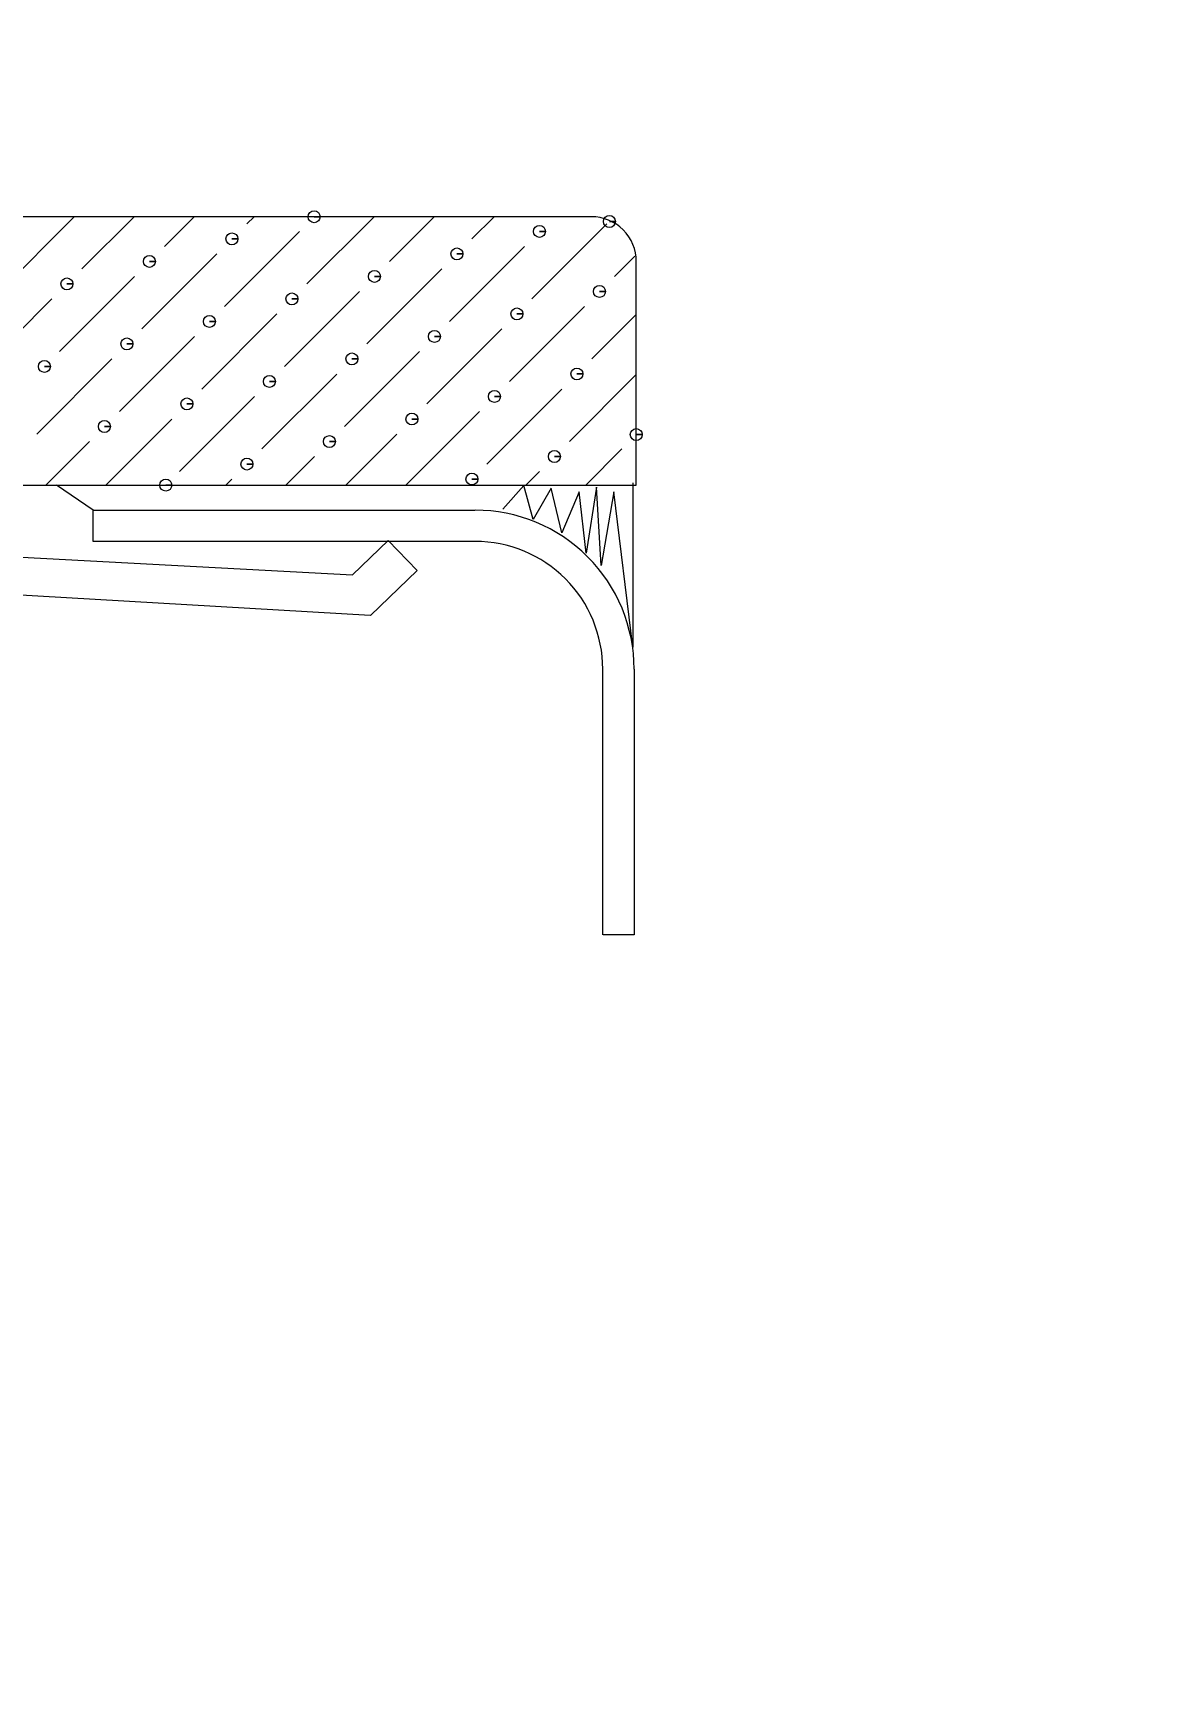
# Model space of a CAD drawing. Header units: millimetres. Extents: x 222 to 1745, y 294 to 1363.
# Drawn here: x 1111.4 to 1152.2, y 657.3 to 717.3 of the extents above; entities that cross this region are included whole.
import ezdxf

# ---------------------------------------------------------------- set-up
doc = ezdxf.new("R2010")
doc.units = ezdxf.units.MM
doc.linetypes.add('ACAD_ISO02W100', pattern=[15, 12, -3])
for name, color, linetype, lineweight in [('尺寸標注', 1, 'Continuous', 30), ('文字', 3, 'Continuous', 30), ('細實線', 1, 'Continuous', 13), ('虚线', 2, 'ACAD_ISO02W100', 30)]:
    doc.layers.add(name, color=color, linetype=linetype, lineweight=lineweight)
doc.styles.add('DIM', font='txt.shx', dxfattribs={"width": 0.7, "bigfont": 'chineset.shx'})
doc.dimstyles.new('mm+in(开孔纸尺寸)', dxfattribs={"dimscale": 3, "dimtxt": 3.8, "dimasz": 2, "dimexe": 1.25, "dimexo": 0.625, "dimgap": 2, "dimtad": 1, "dimtxsty": 'DIM', "dimcen": 0, "dimclrd": 256, "dimclre": 256, "dimclrt": 3, "dimadec": 0, "dimazin": 0, "dimtfac": 1, "dimtmove": 0, "dimatfit": 1, "dimfxl": 1, "dimlwd": -1, "dimarcsym": 0})

# ---------------------------------------------------------------- blocks, each defined once
blk = doc.blocks.new('*D28')
at = {"layer": 'Defpoints', "color": 0}
for p in [(948.447, 1091.935), (947.33, 597.288), (1457.074, 597.288)]:
    blk.add_point(p, dxfattribs=at)
at = {"layer": '尺寸標注', "lineweight": -2}
for p, q in [((950.322, 1091.935), (1460.824, 1091.935)), ((949.205, 597.288), (1460.824, 597.288))]:
    blk.add_line(p, q, dxfattribs=at)
at = {"layer": '尺寸標注'}
blk.add_line((1457.074, 1085.935), (1457.074, 603.288), dxfattribs=at)
for points in [[(1458.074, 1085.935), (1456.074, 1085.935), (1457.074, 1091.935)], [(1456.074, 603.288), (1458.074, 603.288), (1457.074, 597.288)]]:
    blk.add_solid(points, dxfattribs=at)
at = {"layer": '尺寸標注', "color": 3, "insert": (1444.424, 844.612), "char_height": 11.4, "attachment_point": 5, "rotation": 90, "style": 'DIM'}
blk.add_mtext('494,65mm [19 1/2"]', dxfattribs=at)
blk = doc.blocks.new('*D29')
at = {"layer": 'Defpoints', "color": 0}
for p in [(947.33, 1085.586), (1389.928, 1085.586), (947.33, 603.638)]:
    blk.add_point(p, dxfattribs=at)
at = {"layer": '尺寸標注', "lineweight": -2}
for p, q in [((949.205, 1085.586), (1393.678, 1085.586)), ((949.205, 603.638), (1393.678, 603.638))]:
    blk.add_line(p, q, dxfattribs=at)
at = {"layer": '尺寸標注'}
blk.add_line((1389.928, 609.638), (1389.928, 1079.586), dxfattribs=at)
for points in [[(1390.928, 1079.586), (1388.928, 1079.586), (1389.928, 1085.586)], [(1388.928, 609.638), (1390.928, 609.638), (1389.928, 603.638)]]:
    blk.add_solid(points, dxfattribs=at)
at = {"layer": '尺寸標注', "color": 3, "insert": (1377.278, 844.612), "char_height": 11.4, "attachment_point": 5, "rotation": 90, "style": 'DIM'}
blk.add_mtext('481,95mm [19"]', dxfattribs=at)
blk = doc.blocks.new('*D30')
at = {"layer": 'Defpoints', "color": 0}
for p in [(947.269, 1079.236), (947.33, 609.988), (1317.574, 609.988)]:
    blk.add_point(p, dxfattribs=at)
at = {"layer": '尺寸標注', "lineweight": -2}
for p, q in [((949.144, 1079.236), (1321.324, 1079.236)), ((949.205, 609.988), (1321.324, 609.988))]:
    blk.add_line(p, q, dxfattribs=at)
at = {"layer": '尺寸標注'}
blk.add_line((1317.574, 1073.236), (1317.574, 615.988), dxfattribs=at)
for points in [[(1318.574, 1073.236), (1316.574, 1073.236), (1317.574, 1079.236)], [(1316.574, 615.988), (1318.574, 615.988), (1317.574, 609.988)]]:
    blk.add_solid(points, dxfattribs=at)
at = {"layer": '尺寸標注', "color": 3, "insert": (1304.924, 844.612), "char_height": 11.4, "attachment_point": 5, "rotation": 90, "style": 'DIM'}
blk.add_mtext('469,25mm [18 1/2"]', dxfattribs=at)

msp = doc.modelspace()

# ---------------------------------------------------------------- linework, layer by layer
msp.add_lwpolyline([(1222.177, 862.246, 0.397118), (993.522, 1091.241, 0.014687), (903.371, 1091.306, 0.39796), (672.421, 860.014, 0.022582), (674.918, 721.219, 0.372313), (790.21, 603.734, 0.041743), (1109.955, 604.194, 0.370455), (1219.377, 715.612, 0.023859)], format="xyb", close=True)
at = {"layer": '文字'}
msp.add_lwpolyline([(1108.878, 616.848, 0.370455), (1206.706, 716.46, 0.023859), (1209.482, 861.883, 0.397118), (993.139, 1078.546, 0.014687), (903.735, 1078.611, 0.39796), (685.117, 859.669, 0.022582), (687.593, 722.02, 0.372313), (791.25, 616.391, 0.041743)], format="xyb", close=True, dxfattribs=at)
at = {"layer": '細實線'}
for points in [[(1131.649, 710.674), (1131.649, 710.674), (1087.876, 710.674), (1087.876, 710.674)], [(1110.203, 707.972), (1110.203, 707.972), (1112.906, 710.677), (1112.906, 710.677)], [(1113.19, 708.787), (1113.19, 708.787), (1115.081, 710.677), (1115.081, 710.677)], [(1116.18, 709.602), (1116.18, 709.602), (1117.253, 710.677), (1117.253, 710.677)], [(1119.169, 710.419), (1119.169, 710.419), (1119.427, 710.677), (1119.427, 710.677)], [(1121.341, 708.244), (1121.341, 708.244), (1123.774, 710.677), (1123.774, 710.677)], [(1124.331, 709.059), (1124.331, 709.059), (1125.949, 710.677), (1125.949, 710.677)], [(1127.318, 709.874), (1127.318, 709.874), (1128.121, 710.677), (1128.121, 710.677)], [(1118.352, 707.43), (1118.352, 707.43), (1121.069, 710.147), (1121.069, 710.147)], [(1129.492, 707.702), (1129.492, 707.702), (1132.209, 710.419), (1132.209, 710.419)], [(1126.503, 706.885), (1126.503, 706.885), (1129.221, 709.602), (1129.221, 709.602)], [(1115.365, 706.615), (1115.365, 706.615), (1118.082, 709.33), (1118.082, 709.33)], [(1132.481, 708.517), (1132.481, 708.517), (1133.219, 709.254), (1133.219, 709.254)], [(1133.27, 700.957), (1133.27, 700.957), (1133.27, 709.052), (1133.27, 709.052)], [(1112.375, 705.8), (1112.375, 705.8), (1115.093, 708.517), (1115.093, 708.517)], [(1123.516, 706.072), (1123.516, 706.072), (1126.233, 708.787), (1126.233, 708.787)], [(1109.386, 704.983), (1109.386, 704.983), (1112.103, 707.702), (1112.103, 707.702)], [(1120.526, 705.255), (1120.526, 705.255), (1123.243, 707.972), (1123.243, 707.972)], [(1117.539, 704.44), (1117.539, 704.44), (1120.254, 707.157), (1120.254, 707.157)], [(1128.677, 704.712), (1128.677, 704.712), (1131.394, 707.43), (1131.394, 707.43)], [(1131.665, 705.527), (1131.665, 705.527), (1133.273, 707.134), (1133.273, 707.134)], [(1125.688, 703.898), (1125.688, 703.898), (1128.406, 706.615), (1128.406, 706.615)], [(1114.55, 703.625), (1114.55, 703.625), (1117.267, 706.342), (1117.267, 706.342)], [(1111.561, 702.811), (1111.561, 702.811), (1114.277, 705.527), (1114.277, 705.527)], [(1122.699, 703.083), (1122.699, 703.083), (1125.416, 705.8), (1125.416, 705.8)], [(1119.712, 702.268), (1119.712, 702.268), (1122.429, 704.983), (1122.429, 704.983)], [(1130.852, 702.538), (1130.852, 702.538), (1133.273, 704.961), (1133.273, 704.961)], [(1116.722, 701.453), (1116.722, 701.453), (1119.439, 704.17), (1119.439, 704.17)], [(1127.862, 701.723), (1127.862, 701.723), (1130.58, 704.44), (1130.58, 704.44)], [(1124.924, 700.959), (1124.924, 700.959), (1127.59, 703.625), (1127.59, 703.625)], [(1114.056, 700.959), (1114.056, 700.959), (1116.45, 703.353), (1116.45, 703.353)], [(1122.751, 700.959), (1122.751, 700.959), (1124.602, 702.811), (1124.602, 702.811)], [(1111.883, 700.959), (1111.883, 700.959), (1113.463, 702.538), (1113.463, 702.538)], [(1131.445, 700.959), (1131.445, 700.959), (1132.754, 702.268), (1132.754, 702.268)], [(1120.577, 700.959), (1120.577, 700.959), (1121.613, 701.995), (1121.613, 701.995)], [(1118.403, 700.959), (1118.403, 700.959), (1118.624, 701.181), (1118.624, 701.181)], [(1129.27, 700.959), (1129.27, 700.959), (1129.765, 701.453), (1129.765, 701.453)], [(1088.604, 700.959), (1088.604, 700.959), (1133.27, 700.959), (1133.27, 700.959)], [(1113.596, 700.055), (1113.596, 700.055), (1112.275, 700.959), (1112.275, 700.959)], [(1113.595, 700.055), (1113.595, 700.055), (1127.424, 700.055), (1127.424, 700.055)], [(1113.596, 698.92), (1113.596, 698.92), (1113.596, 700.054), (1113.596, 700.054)], [(1092.467, 699.343), (1092.467, 699.343), (1122.989, 697.708), (1122.989, 697.708)], [(1127.424, 698.92), (1127.424, 698.92), (1113.595, 698.92), (1113.595, 698.92)], [(1122.99, 697.709), (1122.99, 697.709), (1124.285, 698.956), (1124.285, 698.956)], [(1124.284, 698.956), (1124.284, 698.956), (1125.333, 697.866), (1125.333, 697.866)], [(1123.637, 696.236), (1123.637, 696.236), (1091.659, 698.098), (1091.659, 698.098)], [(1125.333, 697.863), (1125.333, 697.863), (1123.639, 696.234), (1123.639, 696.234)], [(1132.057, 684.684), (1132.057, 684.684), (1132.057, 694.297), (1132.057, 694.297)], [(1133.191, 694.297), (1133.191, 694.297), (1133.191, 684.684), (1133.191, 684.684)], [(1133.2, 684.684), (1133.2, 684.684), (1132.066, 684.684), (1132.066, 684.684)]]:
    msp.add_open_spline(points, degree=3, dxfattribs=at)
for points, knots in [([(1121.602, 710.678), (1121.602, 710.678), (1121.819, 710.678), (1121.819, 710.678), (1121.819, 710.678), (1121.819, 710.797), (1121.721, 710.895), (1121.602, 710.895), (1121.602, 710.895), (1121.482, 710.895), (1121.385, 710.797), (1121.385, 710.678), (1121.385, 710.678), (1121.385, 710.558), (1121.482, 710.461), (1121.602, 710.461), (1121.602, 710.461), (1121.721, 710.461), (1121.819, 710.558), (1121.819, 710.678), (1121.819, 710.678), (1121.819, 710.678), (1121.602, 710.678), (1121.602, 710.678)], [0, 0, 0, 0, 0.142857, 0.142857, 0.142857, 0.142857, 0.285714, 0.285714, 0.285714, 0.285714, 0.428571, 0.428571, 0.428571, 0.428571, 0.571429, 0.571429, 0.571429, 0.571429, 0.714286, 0.714286, 0.714286, 0.714286, 1, 1, 1, 1]), ([(1133.273, 709.054), (1133.273, 709.485), (1133.101, 709.897), (1132.797, 710.201), (1132.797, 710.201), (1132.492, 710.505), (1132.081, 710.677), (1131.649, 710.677)], [0, 0, 0, 0, 0.333333, 0.333333, 0.333333, 0.333333, 1, 1, 1, 1]), ([(1132.296, 710.504), (1132.296, 710.504), (1132.513, 710.504), (1132.513, 710.504), (1132.513, 710.504), (1132.513, 710.624), (1132.416, 710.721), (1132.296, 710.721), (1132.296, 710.721), (1132.177, 710.721), (1132.08, 710.624), (1132.08, 710.504), (1132.08, 710.504), (1132.08, 710.385), (1132.177, 710.287), (1132.296, 710.287), (1132.296, 710.287), (1132.416, 710.287), (1132.513, 710.385), (1132.513, 710.504), (1132.513, 710.504), (1132.513, 710.504), (1132.296, 710.504), (1132.296, 710.504)], [0, 0, 0, 0, 0.142857, 0.142857, 0.142857, 0.142857, 0.285714, 0.285714, 0.285714, 0.285714, 0.428571, 0.428571, 0.428571, 0.428571, 0.571429, 0.571429, 0.571429, 0.571429, 0.714286, 0.714286, 0.714286, 0.714286, 1, 1, 1, 1]), ([(1118.624, 709.875), (1118.624, 709.875), (1118.841, 709.875), (1118.841, 709.875), (1118.841, 709.875), (1118.841, 709.994), (1118.744, 710.092), (1118.624, 710.092), (1118.624, 710.092), (1118.505, 710.092), (1118.408, 709.994), (1118.408, 709.875), (1118.408, 709.875), (1118.408, 709.755), (1118.505, 709.658), (1118.624, 709.658), (1118.624, 709.658), (1118.744, 709.658), (1118.841, 709.755), (1118.841, 709.875), (1118.841, 709.875), (1118.841, 709.875), (1118.624, 709.875), (1118.624, 709.875)], [0, 0, 0, 0, 0.142857, 0.142857, 0.142857, 0.142857, 0.285714, 0.285714, 0.285714, 0.285714, 0.428571, 0.428571, 0.428571, 0.428571, 0.571429, 0.571429, 0.571429, 0.571429, 0.714286, 0.714286, 0.714286, 0.714286, 1, 1, 1, 1]), ([(1129.765, 710.147), (1129.765, 710.147), (1129.981, 710.147), (1129.981, 710.147), (1129.981, 710.147), (1129.981, 710.266), (1129.884, 710.364), (1129.765, 710.364), (1129.765, 710.364), (1129.645, 710.364), (1129.548, 710.266), (1129.548, 710.147), (1129.548, 710.147), (1129.548, 710.027), (1129.645, 709.93), (1129.765, 709.93), (1129.765, 709.93), (1129.884, 709.93), (1129.981, 710.027), (1129.981, 710.147), (1129.981, 710.147), (1129.981, 710.147), (1129.765, 710.147), (1129.765, 710.147)], [0, 0, 0, 0, 0.142857, 0.142857, 0.142857, 0.142857, 0.285714, 0.285714, 0.285714, 0.285714, 0.428571, 0.428571, 0.428571, 0.428571, 0.571429, 0.571429, 0.571429, 0.571429, 0.714286, 0.714286, 0.714286, 0.714286, 1, 1, 1, 1]), ([(1126.775, 709.331), (1126.775, 709.331), (1126.992, 709.331), (1126.992, 709.331), (1126.992, 709.331), (1126.992, 709.45), (1126.895, 709.548), (1126.775, 709.548), (1126.775, 709.548), (1126.656, 709.548), (1126.558, 709.45), (1126.558, 709.331), (1126.558, 709.331), (1126.558, 709.211), (1126.656, 709.114), (1126.775, 709.114), (1126.775, 709.114), (1126.895, 709.114), (1126.992, 709.211), (1126.992, 709.331), (1126.992, 709.331), (1126.992, 709.331), (1126.775, 709.331), (1126.775, 709.331)], [0, 0, 0, 0, 0.142857, 0.142857, 0.142857, 0.142857, 0.285714, 0.285714, 0.285714, 0.285714, 0.428571, 0.428571, 0.428571, 0.428571, 0.571429, 0.571429, 0.571429, 0.571429, 0.714286, 0.714286, 0.714286, 0.714286, 1, 1, 1, 1]), ([(1115.635, 709.06), (1115.635, 709.06), (1115.852, 709.06), (1115.852, 709.06), (1115.852, 709.06), (1115.852, 709.179), (1115.754, 709.276), (1115.635, 709.276), (1115.635, 709.276), (1115.515, 709.276), (1115.418, 709.179), (1115.418, 709.06), (1115.418, 709.06), (1115.418, 708.94), (1115.515, 708.843), (1115.635, 708.843), (1115.635, 708.843), (1115.754, 708.843), (1115.852, 708.94), (1115.852, 709.06), (1115.852, 709.06), (1115.852, 709.06), (1115.635, 709.06), (1115.635, 709.06)], [0, 0, 0, 0, 0.142857, 0.142857, 0.142857, 0.142857, 0.285714, 0.285714, 0.285714, 0.285714, 0.428571, 0.428571, 0.428571, 0.428571, 0.571429, 0.571429, 0.571429, 0.571429, 0.714286, 0.714286, 0.714286, 0.714286, 1, 1, 1, 1]), ([(1112.648, 708.245), (1112.648, 708.245), (1112.864, 708.245), (1112.864, 708.245), (1112.864, 708.245), (1112.864, 708.364), (1112.767, 708.462), (1112.648, 708.462), (1112.648, 708.462), (1112.528, 708.462), (1112.431, 708.364), (1112.431, 708.245), (1112.431, 708.245), (1112.431, 708.126), (1112.528, 708.028), (1112.648, 708.028), (1112.648, 708.028), (1112.767, 708.028), (1112.864, 708.126), (1112.864, 708.245), (1112.864, 708.245), (1112.864, 708.245), (1112.648, 708.245), (1112.648, 708.245)], [0, 0, 0, 0, 0.142857, 0.142857, 0.142857, 0.142857, 0.285714, 0.285714, 0.285714, 0.285714, 0.428571, 0.428571, 0.428571, 0.428571, 0.571429, 0.571429, 0.571429, 0.571429, 0.714286, 0.714286, 0.714286, 0.714286, 1, 1, 1, 1]), ([(1123.788, 708.517), (1123.788, 708.517), (1124.005, 708.517), (1124.005, 708.517), (1124.005, 708.517), (1124.005, 708.637), (1123.907, 708.734), (1123.788, 708.734), (1123.788, 708.734), (1123.668, 708.734), (1123.571, 708.637), (1123.571, 708.517), (1123.571, 708.517), (1123.571, 708.398), (1123.668, 708.301), (1123.788, 708.301), (1123.788, 708.301), (1123.907, 708.301), (1124.005, 708.398), (1124.005, 708.517), (1124.005, 708.517), (1124.005, 708.517), (1123.788, 708.517), (1123.788, 708.517)], [0, 0, 0, 0, 0.142857, 0.142857, 0.142857, 0.142857, 0.285714, 0.285714, 0.285714, 0.285714, 0.428571, 0.428571, 0.428571, 0.428571, 0.571429, 0.571429, 0.571429, 0.571429, 0.714286, 0.714286, 0.714286, 0.714286, 1, 1, 1, 1]), ([(1120.799, 707.702), (1120.799, 707.702), (1121.016, 707.702), (1121.016, 707.702), (1121.016, 707.702), (1121.016, 707.822), (1120.918, 707.919), (1120.799, 707.919), (1120.799, 707.919), (1120.679, 707.919), (1120.582, 707.822), (1120.582, 707.702), (1120.582, 707.702), (1120.582, 707.583), (1120.679, 707.485), (1120.799, 707.485), (1120.799, 707.485), (1120.918, 707.485), (1121.016, 707.583), (1121.016, 707.702), (1121.016, 707.702), (1121.016, 707.702), (1120.799, 707.702), (1120.799, 707.702)], [0, 0, 0, 0, 0.142857, 0.142857, 0.142857, 0.142857, 0.285714, 0.285714, 0.285714, 0.285714, 0.428571, 0.428571, 0.428571, 0.428571, 0.571429, 0.571429, 0.571429, 0.571429, 0.714286, 0.714286, 0.714286, 0.714286, 1, 1, 1, 1]), ([(1131.938, 707.972), (1131.938, 707.972), (1132.154, 707.972), (1132.154, 707.972), (1132.154, 707.972), (1132.154, 708.092), (1132.057, 708.189), (1131.938, 708.189), (1131.938, 708.189), (1131.818, 708.189), (1131.721, 708.092), (1131.721, 707.972), (1131.721, 707.972), (1131.721, 707.853), (1131.818, 707.756), (1131.938, 707.756), (1131.938, 707.756), (1132.057, 707.756), (1132.154, 707.853), (1132.154, 707.972), (1132.154, 707.972), (1132.154, 707.972), (1131.938, 707.972), (1131.938, 707.972)], [0, 0, 0, 0, 0.142857, 0.142857, 0.142857, 0.142857, 0.285714, 0.285714, 0.285714, 0.285714, 0.428571, 0.428571, 0.428571, 0.428571, 0.571429, 0.571429, 0.571429, 0.571429, 0.714286, 0.714286, 0.714286, 0.714286, 1, 1, 1, 1]), ([(1117.809, 706.885), (1117.809, 706.885), (1118.026, 706.885), (1118.026, 706.885), (1118.026, 706.885), (1118.026, 707.005), (1117.929, 707.102), (1117.809, 707.102), (1117.809, 707.102), (1117.69, 707.102), (1117.593, 707.005), (1117.593, 706.885), (1117.593, 706.885), (1117.593, 706.766), (1117.69, 706.669), (1117.809, 706.669), (1117.809, 706.669), (1117.929, 706.669), (1118.026, 706.766), (1118.026, 706.885), (1118.026, 706.885), (1118.026, 706.885), (1117.809, 706.885), (1117.809, 706.885)], [0, 0, 0, 0, 0.142857, 0.142857, 0.142857, 0.142857, 0.285714, 0.285714, 0.285714, 0.285714, 0.428571, 0.428571, 0.428571, 0.428571, 0.571429, 0.571429, 0.571429, 0.571429, 0.714286, 0.714286, 0.714286, 0.714286, 1, 1, 1, 1]), ([(1128.95, 707.158), (1128.95, 707.158), (1129.166, 707.158), (1129.166, 707.158), (1129.166, 707.158), (1129.166, 707.277), (1129.069, 707.375), (1128.95, 707.375), (1128.95, 707.375), (1128.83, 707.375), (1128.733, 707.277), (1128.733, 707.158), (1128.733, 707.158), (1128.733, 707.038), (1128.83, 706.941), (1128.95, 706.941), (1128.95, 706.941), (1129.069, 706.941), (1129.166, 707.038), (1129.166, 707.158), (1129.166, 707.158), (1129.166, 707.158), (1128.95, 707.158), (1128.95, 707.158)], [0, 0, 0, 0, 0.142857, 0.142857, 0.142857, 0.142857, 0.285714, 0.285714, 0.285714, 0.285714, 0.428571, 0.428571, 0.428571, 0.428571, 0.571429, 0.571429, 0.571429, 0.571429, 0.714286, 0.714286, 0.714286, 0.714286, 1, 1, 1, 1]), ([(1125.961, 706.343), (1125.961, 706.343), (1126.177, 706.343), (1126.177, 706.343), (1126.177, 706.343), (1126.177, 706.462), (1126.08, 706.559), (1125.961, 706.559), (1125.961, 706.559), (1125.841, 706.559), (1125.744, 706.462), (1125.744, 706.343), (1125.744, 706.343), (1125.744, 706.223), (1125.841, 706.126), (1125.961, 706.126), (1125.961, 706.126), (1126.08, 706.126), (1126.177, 706.223), (1126.177, 706.343), (1126.177, 706.343), (1126.177, 706.343), (1125.961, 706.343), (1125.961, 706.343)], [0, 0, 0, 0, 0.142857, 0.142857, 0.142857, 0.142857, 0.285714, 0.285714, 0.285714, 0.285714, 0.428571, 0.428571, 0.428571, 0.428571, 0.571429, 0.571429, 0.571429, 0.571429, 0.714286, 0.714286, 0.714286, 0.714286, 1, 1, 1, 1]), ([(1114.82, 706.073), (1114.82, 706.073), (1115.037, 706.073), (1115.037, 706.073), (1115.037, 706.073), (1115.037, 706.192), (1114.94, 706.289), (1114.82, 706.289), (1114.82, 706.289), (1114.701, 706.289), (1114.603, 706.192), (1114.603, 706.073), (1114.603, 706.073), (1114.603, 705.953), (1114.701, 705.856), (1114.82, 705.856), (1114.82, 705.856), (1114.94, 705.856), (1115.037, 705.953), (1115.037, 706.073), (1115.037, 706.073), (1115.037, 706.073), (1114.82, 706.073), (1114.82, 706.073)], [0, 0, 0, 0, 0.142857, 0.142857, 0.142857, 0.142857, 0.285714, 0.285714, 0.285714, 0.285714, 0.428571, 0.428571, 0.428571, 0.428571, 0.571429, 0.571429, 0.571429, 0.571429, 0.714286, 0.714286, 0.714286, 0.714286, 1, 1, 1, 1]), ([(1111.831, 705.256), (1111.831, 705.256), (1112.048, 705.256), (1112.048, 705.256), (1112.048, 705.256), (1112.048, 705.375), (1111.95, 705.472), (1111.831, 705.472), (1111.831, 705.472), (1111.711, 705.472), (1111.614, 705.375), (1111.614, 705.256), (1111.614, 705.256), (1111.614, 705.136), (1111.711, 705.039), (1111.831, 705.039), (1111.831, 705.039), (1111.95, 705.039), (1112.048, 705.136), (1112.048, 705.256), (1112.048, 705.256), (1112.048, 705.256), (1111.831, 705.256), (1111.831, 705.256)], [0, 0, 0, 0, 0.142857, 0.142857, 0.142857, 0.142857, 0.285714, 0.285714, 0.285714, 0.285714, 0.428571, 0.428571, 0.428571, 0.428571, 0.571429, 0.571429, 0.571429, 0.571429, 0.714286, 0.714286, 0.714286, 0.714286, 1, 1, 1, 1]), ([(1122.971, 705.528), (1122.971, 705.528), (1123.188, 705.528), (1123.188, 705.528), (1123.188, 705.528), (1123.188, 705.647), (1123.09, 705.745), (1122.971, 705.745), (1122.971, 705.745), (1122.852, 705.745), (1122.754, 705.647), (1122.754, 705.528), (1122.754, 705.528), (1122.754, 705.408), (1122.852, 705.311), (1122.971, 705.311), (1122.971, 705.311), (1123.09, 705.311), (1123.188, 705.408), (1123.188, 705.528), (1123.188, 705.528), (1123.188, 705.528), (1122.971, 705.528), (1122.971, 705.528)], [0, 0, 0, 0, 0.142857, 0.142857, 0.142857, 0.142857, 0.285714, 0.285714, 0.285714, 0.285714, 0.428571, 0.428571, 0.428571, 0.428571, 0.571429, 0.571429, 0.571429, 0.571429, 0.714286, 0.714286, 0.714286, 0.714286, 1, 1, 1, 1]), ([(1119.984, 704.713), (1119.984, 704.713), (1120.2, 704.713), (1120.2, 704.713), (1120.2, 704.713), (1120.2, 704.833), (1120.103, 704.93), (1119.984, 704.93), (1119.984, 704.93), (1119.864, 704.93), (1119.767, 704.833), (1119.767, 704.713), (1119.767, 704.713), (1119.767, 704.594), (1119.864, 704.496), (1119.984, 704.496), (1119.984, 704.496), (1120.103, 704.496), (1120.2, 704.594), (1120.2, 704.713), (1120.2, 704.713), (1120.2, 704.713), (1119.984, 704.713), (1119.984, 704.713)], [0, 0, 0, 0, 0.142857, 0.142857, 0.142857, 0.142857, 0.285714, 0.285714, 0.285714, 0.285714, 0.428571, 0.428571, 0.428571, 0.428571, 0.571429, 0.571429, 0.571429, 0.571429, 0.714286, 0.714286, 0.714286, 0.714286, 1, 1, 1, 1]), ([(1131.122, 704.984), (1131.122, 704.984), (1131.339, 704.984), (1131.339, 704.984), (1131.339, 704.984), (1131.339, 705.103), (1131.242, 705.2), (1131.122, 705.2), (1131.122, 705.2), (1131.003, 705.2), (1130.906, 705.103), (1130.906, 704.984), (1130.906, 704.984), (1130.906, 704.864), (1131.003, 704.767), (1131.122, 704.767), (1131.122, 704.767), (1131.242, 704.767), (1131.339, 704.864), (1131.339, 704.984), (1131.339, 704.984), (1131.339, 704.984), (1131.122, 704.984), (1131.122, 704.984)], [0, 0, 0, 0, 0.142857, 0.142857, 0.142857, 0.142857, 0.285714, 0.285714, 0.285714, 0.285714, 0.428571, 0.428571, 0.428571, 0.428571, 0.571429, 0.571429, 0.571429, 0.571429, 0.714286, 0.714286, 0.714286, 0.714286, 1, 1, 1, 1]), ([(1116.994, 703.898), (1116.994, 703.898), (1117.211, 703.898), (1117.211, 703.898), (1117.211, 703.898), (1117.211, 704.018), (1117.114, 704.115), (1116.994, 704.115), (1116.994, 704.115), (1116.875, 704.115), (1116.778, 704.018), (1116.778, 703.898), (1116.778, 703.898), (1116.778, 703.779), (1116.875, 703.681), (1116.994, 703.681), (1116.994, 703.681), (1117.114, 703.681), (1117.211, 703.779), (1117.211, 703.898), (1117.211, 703.898), (1117.211, 703.898), (1116.994, 703.898), (1116.994, 703.898)], [0, 0, 0, 0, 0.142857, 0.142857, 0.142857, 0.142857, 0.285714, 0.285714, 0.285714, 0.285714, 0.428571, 0.428571, 0.428571, 0.428571, 0.571429, 0.571429, 0.571429, 0.571429, 0.714286, 0.714286, 0.714286, 0.714286, 1, 1, 1, 1]), ([(1128.135, 704.17), (1128.135, 704.17), (1128.352, 704.17), (1128.352, 704.17), (1128.352, 704.17), (1128.352, 704.29), (1128.254, 704.387), (1128.135, 704.387), (1128.135, 704.387), (1128.016, 704.387), (1127.918, 704.29), (1127.918, 704.17), (1127.918, 704.17), (1127.918, 704.051), (1128.016, 703.953), (1128.135, 703.953), (1128.135, 703.953), (1128.254, 703.953), (1128.352, 704.051), (1128.352, 704.17), (1128.352, 704.17), (1128.352, 704.17), (1128.135, 704.17), (1128.135, 704.17)], [0, 0, 0, 0, 0.142857, 0.142857, 0.142857, 0.142857, 0.285714, 0.285714, 0.285714, 0.285714, 0.428571, 0.428571, 0.428571, 0.428571, 0.571429, 0.571429, 0.571429, 0.571429, 0.714286, 0.714286, 0.714286, 0.714286, 1, 1, 1, 1]), ([(1125.145, 703.353), (1125.145, 703.353), (1125.362, 703.353), (1125.362, 703.353), (1125.362, 703.353), (1125.362, 703.473), (1125.265, 703.57), (1125.145, 703.57), (1125.145, 703.57), (1125.026, 703.57), (1124.929, 703.473), (1124.929, 703.353), (1124.929, 703.353), (1124.929, 703.234), (1125.026, 703.137), (1125.145, 703.137), (1125.145, 703.137), (1125.265, 703.137), (1125.362, 703.234), (1125.362, 703.353), (1125.362, 703.353), (1125.362, 703.353), (1125.145, 703.353), (1125.145, 703.353)], [0, 0, 0, 0, 0.142857, 0.142857, 0.142857, 0.142857, 0.285714, 0.285714, 0.285714, 0.285714, 0.428571, 0.428571, 0.428571, 0.428571, 0.571429, 0.571429, 0.571429, 0.571429, 0.714286, 0.714286, 0.714286, 0.714286, 1, 1, 1, 1]), ([(1114.005, 703.083), (1114.005, 703.083), (1114.222, 703.083), (1114.222, 703.083), (1114.222, 703.083), (1114.222, 703.203), (1114.125, 703.3), (1114.005, 703.3), (1114.005, 703.3), (1113.886, 703.3), (1113.789, 703.203), (1113.789, 703.083), (1113.789, 703.083), (1113.789, 702.964), (1113.886, 702.866), (1114.005, 702.866), (1114.005, 702.866), (1114.125, 702.866), (1114.222, 702.964), (1114.222, 703.083), (1114.222, 703.083), (1114.222, 703.083), (1114.005, 703.083), (1114.005, 703.083)], [0, 0, 0, 0, 0.142857, 0.142857, 0.142857, 0.142857, 0.285714, 0.285714, 0.285714, 0.285714, 0.428571, 0.428571, 0.428571, 0.428571, 0.571429, 0.571429, 0.571429, 0.571429, 0.714286, 0.714286, 0.714286, 0.714286, 1, 1, 1, 1]), ([(1133.273, 702.788), (1133.273, 702.788), (1133.489, 702.788), (1133.489, 702.788), (1133.489, 702.788), (1133.489, 702.908), (1133.392, 703.005), (1133.273, 703.005), (1133.273, 703.005), (1133.153, 703.005), (1133.056, 702.908), (1133.056, 702.788), (1133.056, 702.788), (1133.056, 702.669), (1133.153, 702.572), (1133.273, 702.572), (1133.273, 702.572), (1133.392, 702.572), (1133.489, 702.669), (1133.489, 702.788), (1133.489, 702.788), (1133.489, 702.788), (1133.273, 702.788), (1133.273, 702.788)], [0, 0, 0, 0, 0.142857, 0.142857, 0.142857, 0.142857, 0.285714, 0.285714, 0.285714, 0.285714, 0.428571, 0.428571, 0.428571, 0.428571, 0.571429, 0.571429, 0.571429, 0.571429, 0.714286, 0.714286, 0.714286, 0.714286, 1, 1, 1, 1]), ([(1122.156, 702.539), (1122.156, 702.539), (1122.373, 702.539), (1122.373, 702.539), (1122.373, 702.539), (1122.373, 702.658), (1122.276, 702.755), (1122.156, 702.755), (1122.156, 702.755), (1122.037, 702.755), (1121.939, 702.658), (1121.939, 702.539), (1121.939, 702.539), (1121.939, 702.419), (1122.037, 702.322), (1122.156, 702.322), (1122.156, 702.322), (1122.276, 702.322), (1122.373, 702.419), (1122.373, 702.539), (1122.373, 702.539), (1122.373, 702.539), (1122.156, 702.539), (1122.156, 702.539)], [0, 0, 0, 0, 0.142857, 0.142857, 0.142857, 0.142857, 0.285714, 0.285714, 0.285714, 0.285714, 0.428571, 0.428571, 0.428571, 0.428571, 0.571429, 0.571429, 0.571429, 0.571429, 0.714286, 0.714286, 0.714286, 0.714286, 1, 1, 1, 1]), ([(1130.307, 701.996), (1130.307, 701.996), (1130.524, 701.996), (1130.524, 701.996), (1130.524, 701.996), (1130.524, 702.115), (1130.426, 702.213), (1130.307, 702.213), (1130.307, 702.213), (1130.188, 702.213), (1130.09, 702.115), (1130.09, 701.996), (1130.09, 701.996), (1130.09, 701.877), (1130.188, 701.779), (1130.307, 701.779), (1130.307, 701.779), (1130.426, 701.779), (1130.524, 701.877), (1130.524, 701.996), (1130.524, 701.996), (1130.524, 701.996), (1130.307, 701.996), (1130.307, 701.996)], [0, 0, 0, 0, 0.142857, 0.142857, 0.142857, 0.142857, 0.285714, 0.285714, 0.285714, 0.285714, 0.428571, 0.428571, 0.428571, 0.428571, 0.571429, 0.571429, 0.571429, 0.571429, 0.714286, 0.714286, 0.714286, 0.714286, 1, 1, 1, 1]), ([(1119.169, 701.724), (1119.169, 701.724), (1119.386, 701.724), (1119.386, 701.724), (1119.386, 701.724), (1119.386, 701.843), (1119.288, 701.94), (1119.169, 701.94), (1119.169, 701.94), (1119.049, 701.94), (1118.952, 701.843), (1118.952, 701.724), (1118.952, 701.724), (1118.952, 701.604), (1119.049, 701.507), (1119.169, 701.507), (1119.169, 701.507), (1119.288, 701.507), (1119.386, 701.604), (1119.386, 701.724), (1119.386, 701.724), (1119.386, 701.724), (1119.169, 701.724), (1119.169, 701.724)], [0, 0, 0, 0, 0.142857, 0.142857, 0.142857, 0.142857, 0.285714, 0.285714, 0.285714, 0.285714, 0.428571, 0.428571, 0.428571, 0.428571, 0.571429, 0.571429, 0.571429, 0.571429, 0.714286, 0.714286, 0.714286, 0.714286, 1, 1, 1, 1]), ([(1116.23, 700.959), (1116.23, 700.959), (1116.446, 700.959), (1116.446, 700.959), (1116.446, 700.959), (1116.446, 701.079), (1116.349, 701.176), (1116.23, 701.176), (1116.23, 701.176), (1116.11, 701.176), (1116.013, 701.079), (1116.013, 700.959), (1116.013, 700.959), (1116.013, 700.84), (1116.11, 700.743), (1116.23, 700.743), (1116.23, 700.743), (1116.349, 700.743), (1116.446, 700.84), (1116.446, 700.959), (1116.446, 700.959), (1116.446, 700.959), (1116.23, 700.959), (1116.23, 700.959)], [0, 0, 0, 0, 0.142857, 0.142857, 0.142857, 0.142857, 0.285714, 0.285714, 0.285714, 0.285714, 0.428571, 0.428571, 0.428571, 0.428571, 0.571429, 0.571429, 0.571429, 0.571429, 0.714286, 0.714286, 0.714286, 0.714286, 1, 1, 1, 1]), ([(1127.318, 701.181), (1127.318, 701.181), (1127.535, 701.181), (1127.535, 701.181), (1127.535, 701.181), (1127.535, 701.301), (1127.438, 701.398), (1127.318, 701.398), (1127.318, 701.398), (1127.199, 701.398), (1127.102, 701.301), (1127.102, 701.181), (1127.102, 701.181), (1127.102, 701.062), (1127.199, 700.965), (1127.318, 700.965), (1127.318, 700.965), (1127.438, 700.965), (1127.535, 701.062), (1127.535, 701.181), (1127.535, 701.181), (1127.535, 701.181), (1127.318, 701.181), (1127.318, 701.181)], [0, 0, 0, 0, 0.142857, 0.142857, 0.142857, 0.142857, 0.285714, 0.285714, 0.285714, 0.285714, 0.428571, 0.428571, 0.428571, 0.428571, 0.571429, 0.571429, 0.571429, 0.571429, 0.714286, 0.714286, 0.714286, 0.714286, 1, 1, 1, 1]), ([(1133.146, 701.047), (1133.146, 701.047), (1133.146, 695.098), (1133.146, 695.098), (1133.146, 695.098), (1133.146, 695.098), (1132.463, 700.721), (1132.463, 700.721), (1132.463, 700.721), (1132.463, 700.721), (1132.005, 698.053), (1132.005, 698.053), (1132.005, 698.053), (1132.005, 698.053), (1131.833, 700.884), (1131.833, 700.884), (1131.833, 700.884), (1131.833, 700.884), (1131.452, 698.499), (1131.452, 698.499), (1131.452, 698.499), (1131.452, 698.499), (1131.206, 700.721), (1131.206, 700.721), (1131.206, 700.721), (1131.206, 700.721), (1130.576, 699.23), (1130.576, 699.23), (1130.576, 699.23), (1130.576, 699.23), (1130.184, 700.855), (1130.184, 700.855), (1130.184, 700.855), (1130.184, 700.855), (1129.541, 699.712), (1129.541, 699.712), (1129.541, 699.712), (1129.541, 699.712), (1129.202, 700.945), (1129.202, 700.945), (1129.202, 700.945), (1129.202, 700.945), (1128.433, 700.088), (1128.433, 700.088)], [0, 0, 0, 0, 0.083333, 0.083333, 0.083333, 0.083333, 0.166667, 0.166667, 0.166667, 0.166667, 0.25, 0.25, 0.25, 0.25, 0.333333, 0.333333, 0.333333, 0.333333, 0.416667, 0.416667, 0.416667, 0.416667, 0.5, 0.5, 0.5, 0.5, 0.583333, 0.583333, 0.583333, 0.583333, 0.666667, 0.666667, 0.666667, 0.666667, 0.75, 0.75, 0.75, 0.75, 0.833333, 0.833333, 0.833333, 0.833333, 1, 1, 1, 1]), ([(1133.193, 694.297), (1133.193, 695.825), (1132.586, 697.288), (1131.508, 698.368), (1131.508, 698.368), (1130.427, 699.447), (1128.962, 700.054), (1127.436, 700.054)], [0, 0, 0, 0, 0.333333, 0.333333, 0.333333, 0.333333, 1, 1, 1, 1]), ([(1132.059, 694.297), (1132.059, 695.523), (1131.572, 696.699), (1130.704, 697.567), (1130.704, 697.567), (1129.837, 698.434), (1128.662, 698.92), (1127.435, 698.92)], [0, 0, 0, 0, 0.333333, 0.333333, 0.333333, 0.333333, 1, 1, 1, 1])]:
    msp.add_open_spline(points, degree=3, knots=knots, dxfattribs=at)
at = {"layer": '虚线'}
msp.add_lwpolyline([(1109.417, 610.521, 0.370455), (1213.041, 716.036, 0.023859), (1215.83, 862.064, 0.397118), (993.33, 1084.893, 0.014687), (903.553, 1084.959, 0.39796), (678.769, 859.842, 0.022582), (681.256, 721.62, 0.372313), (790.73, 610.062, 0.041743), (1109.417, 610.521)], format="xyb", dxfattribs=at)

# ---------------------------------------------------------------- dimensions: what is measured, and where the dimension line sits
at = {"layer": '尺寸標注'}
for base, p1, p2, picture, middle in [((1457.074, 597.288), (948.447, 1091.935), (947.33, 597.288), '*D28', (1444.424, 844.612)), ((1317.574, 609.988), (947.269, 1079.236), (947.33, 609.988), '*D30', (1304.924, 844.612))]:
    dim = msp.add_linear_dim(base=base, p1=p1, p2=p2, angle=90, dimstyle='mm+in(开孔纸尺寸)', override={"dimpost": 'mm', "dimtofl": 0}, dxfattribs=at)
    dim.commit()
    dim.dimension.update_dxf_attribs({"geometry": picture, "text_midpoint": middle})
dim = msp.add_linear_dim(base=(1389.928, 1085.586), p1=(947.33, 603.638), p2=(947.33, 1085.586), angle=90, dimstyle='mm+in(开孔纸尺寸)', override={"dimpost": 'mm', "dimtofl": 0}, dxfattribs=at)
dim.commit()
dim.dimension.update_dxf_attribs({"geometry": '*D29', "text_midpoint": (1389.928, 844.612), "dimtype": 160})

doc.saveas('drawing.dxf')
